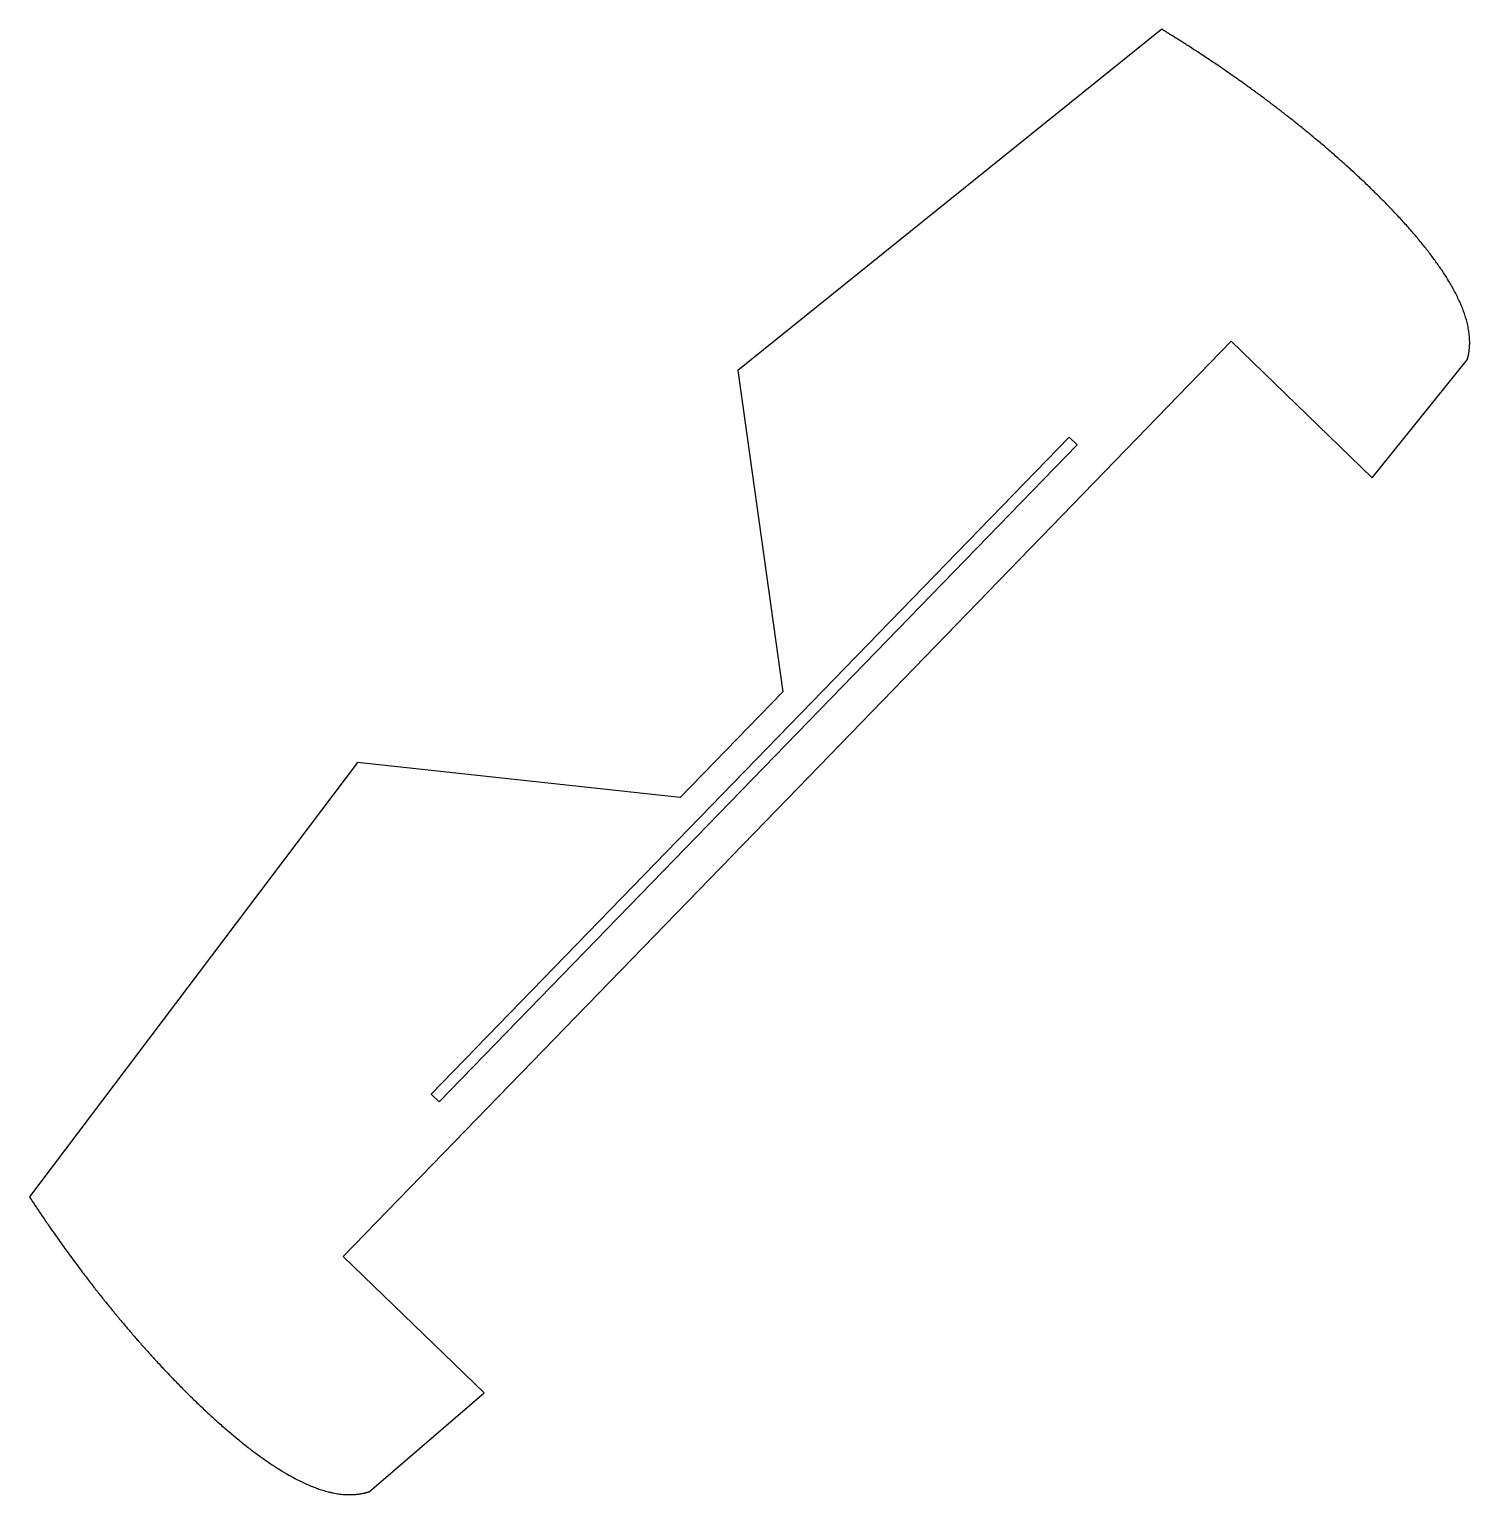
# Model space of a CAD drawing. Header units: millimetres. Extents: x -246 to -70, y 512 to 692.
import ezdxf

# ---------------------------------------------------------------- set-up
doc = ezdxf.new("R2010")
doc.units = ezdxf.units.MM
doc.layers.get('0').update_dxf_attribs({"linetype": 'CONTINUOUS'})

msp = doc.modelspace()

# ---------------------------------------------------------------- linework, layer by layer
for p, q in [((-107.36, 691.6), (-159.3, 649.8)), ((-153.23, 597.31), (-98.88, 653.39)), ((-98.88, 653.39), (-81.62, 636.66)), ((-81.62, 636.66), (-69.95, 651.11)), ((-159.3, 649.8), (-153.8, 610.43)), ((-153.8, 610.43), (-166.36, 597.48)), ((-205.88, 601.77), (-246.07, 548.57)), ((-166.36, 597.48), (-205.88, 601.77)), ((-207.62, 541.26), (-153.23, 597.31)), ((-190.36, 524.53), (-207.62, 541.26)), ((-204.46, 512.42), (-190.36, 524.53))]:
    msp.add_line(p, q)
msp.add_lwpolyline([(-195.88, 560.19), (-196.85, 561.14), (-118.73, 641.63), (-117.75, 640.69)], close=True)
for points in [[(-69.95, 651.11), (-69.6, 652.32), (-69.42, 654.89), (-70.71, 659.19), (-75.14, 665.7), (-83.78, 674.48), (-92.37, 681.56), (-99.57, 686.68), (-104.71, 689.98), (-107.36, 691.6)], [(-246.07, 548.57), (-244.37, 545.97), (-240.92, 540.94), (-235.58, 533.9), (-228.24, 525.53), (-219.19, 517.16), (-212.56, 512.93), (-208.21, 511.78), (-205.65, 512.04), (-204.46, 512.42)]]:
    msp.add_open_spline(points, degree=5)

doc.saveas('drawing.dxf')
